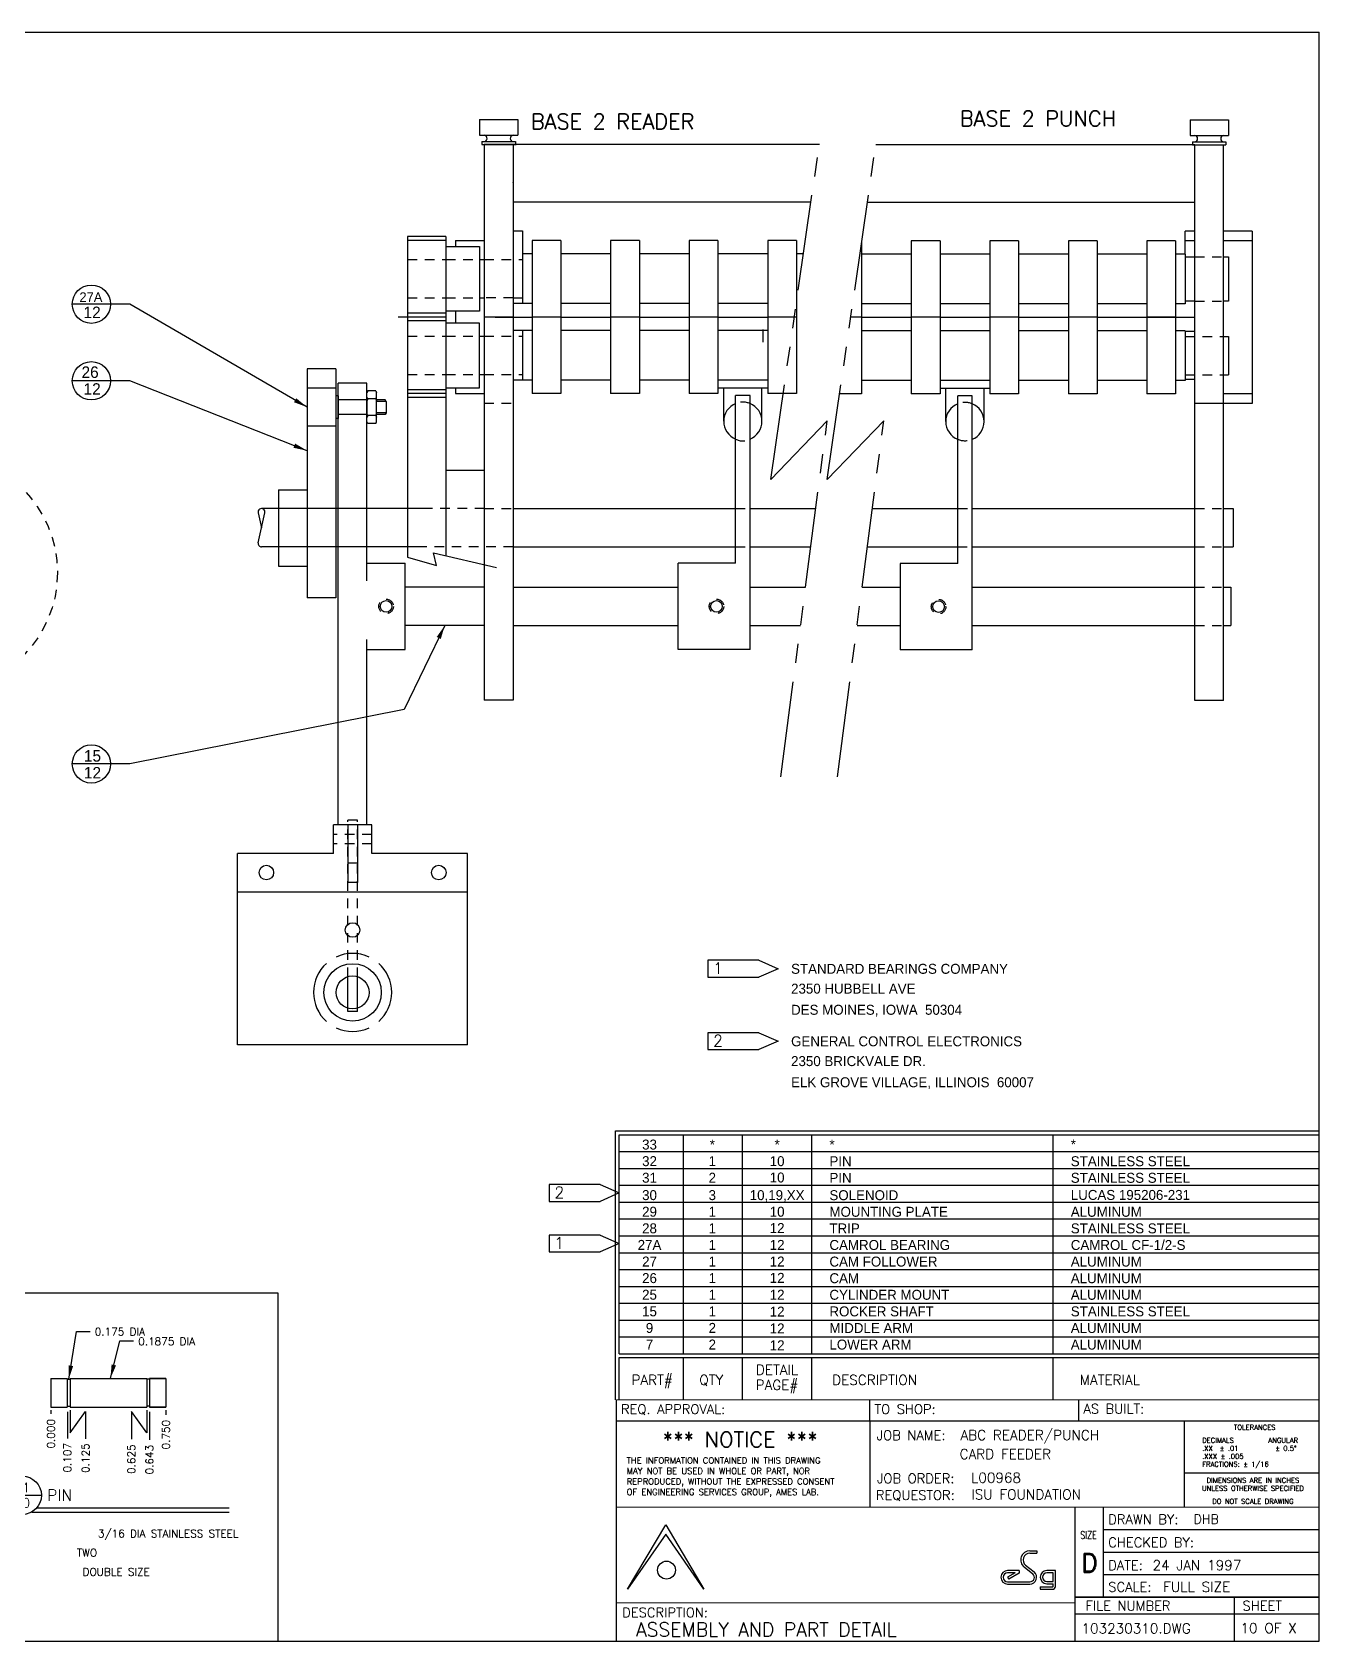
# Model space of a CAD drawing. Extents: x 0 to 60, y 0 to 29.
# Drawn here: x 16.2 to 33.01, y -0.01 to 21 of the extents above; entities that cross this region are included whole.
import ezdxf
from ezdxf.enums import TextEntityAlignment as Align

# ---------------------------------------------------------------- set-up
doc = ezdxf.new("R2010")
doc.units = 0
doc.header["$MEASUREMENT"] = 0
for name, pattern in [('CENTER', [2, 1.25, -0.25, 0.25, -0.25]), ('HIDDEN2', [0.1875, 0.125, -0.0625]), ('PHANTOM', [2.5, 1.25, -0.25, 0.25, -0.25, 0.25, -0.25])]:
    doc.linetypes.add(name, pattern=pattern)
doc.layers.get('0').update_dxf_attribs({"linetype": 'CONTINUOUS'})
doc.layers.get('DEFPOINTS').update_dxf_attribs({"linetype": 'CONTINUOUS'})
for name, color, linetype in [('BORDER', 5, 'CONTINUOUS'), ('CENTER', 4, 'CENTER'), ('DIM', 1, 'CONTINUOUS'), ('HATCH', 2, 'CONTINUOUS'), ('HIDDEN2', 6, 'HIDDEN2'), ('OBJECT', 3, 'CONTINUOUS'), ('SECTION', 6, 'PHANTOM'), ('TEXT', 1, 'CONTINUOUS')]:
    doc.layers.add(name, color=color, linetype=linetype)
doc.styles.add('ADESK_C$1$ADESK_C$0$ADESK1', font='romans')
doc.styles.add('ADESK_C$1$ADESK_C$0$SIZE', font='romand')
doc.styles.add('BORDERTEXTM', font='romans', dxfattribs={"height": 0.125})
doc.styles.add('ROMANS', font='romans')
doc.styles.add('SIMPLEX', font='SIMPLEX')
doc.styles.add('TITLE', font='italic')
doc.dimstyles.new('ESGMECH', dxfattribs={"dimtxt": 0.1, "dimasz": 0.18, "dimexe": 0.18, "dimexo": 0.0625, "dimgap": 0.06, "dimtad": 0, "dimtih": 1, "dimtoh": 1, "dimdec": 3, "dimzin": 0, "dimdsep": 46, "dimtxsty": 'SIMPLEX', "dimcen": 0.09, "dimclrd": 1, "dimclre": 1, "dimclrt": 1, "dimadec": 0, "dimazin": 0, "dimtfac": 1, "dimtdec": 4, "dimtofl": 0, "dimtmove": 0, "dimatfit": 3, "dimfxl": 1, "dimtolj": 1, "dimtzin": 0, "dimarcsym": 0})

# ---------------------------------------------------------------- blocks, each defined once
blk = doc.blocks.new('T-BLK')
for p, q in [((-1.758, 1.75), (-1.758, 2.875)), ((-2.816, 0.576), (-2.816, 1.75))]:
    blk.add_line(p, q)
at = {"layer": 'BORDER'}
for p, q in [((-5.863, 2.875), (-5.863, 1.75)), ((-3.187, 0.576), (0, 0.576))]:
    blk.add_line(p, q, dxfattribs=at)
at = {"layer": 'BORDER', "linetype": 'Continuous'}
blk.add_line((-1.758, 2.199), (0, 2.199), dxfattribs=at)
at = {"layer": 'BORDER', "const_width": 0.0156}
for points in [[(0, 3.151), (-9.174, 3.151)], [(-9.174, 3.151), (-9.174, 0)], [(0, 2.875), (-9.174, 2.875)], [(0, 1.75), (-9.174, 1.75)], [(-3.187, 0), (-3.187, 1.75)], [(-9.174, 0.5), (-3.187, 0.5)], [(0, 0.576), (-3.187, 0.576)]]:
    blk.add_lwpolyline(points, dxfattribs=at)
at = {"layer": 'DIM'}
for p, q in [((-2.816, 1.456), (0, 1.456)), ((-2.816, 1.163), (0, 1.163)), ((-2.816, 0.869), (0, 0.869))]:
    blk.add_line(p, q, dxfattribs=at)
for points in [[(-1.107, 0.004), (-1.107, 0.576)], [(0, 0.353), (-3.187, 0.353)]]:
    blk.add_lwpolyline(points, dxfattribs=at)
at = {"layer": 'OBJECT'}
for p, q in [((-9.029, 0.678), (-8.529, 1.521)), ((-8.529, 1.521), (-8.029, 0.678)), ((-8.529, 1.396), (-9.029, 0.678)), ((-8.029, 0.678), (-8.529, 1.396)), ((-3.776, 1.18), (-3.687, 1.18)), ((-3.776, 1.15), (-3.687, 1.15)), ((-3.687, 1.18), (-3.687, 1.15)), ((-3.917, 0.923), (-4.066, 0.923)), ((-3.968, 0.893), (-4.066, 0.834)), ((-3.968, 0.893), (-4.066, 0.893)), ((-3.917, 0.888), (-4.051, 0.808)), ((-3.917, 0.923), (-3.917, 0.888)), ((-3.85, 0.969), (-3.739, 0.88)), ((-3.831, 0.992), (-3.721, 0.904)), ((-3.443, 0.923), (-3.554, 0.923)), ((-3.473, 0.893), (-3.554, 0.893)), ((-3.473, 0.781), (-3.473, 0.893)), ((-3.443, 0.716), (-3.443, 0.923)), ((-4.066, 0.834), (-4.051, 0.808)), ((-4.066, 0.775), (-3.776, 0.775)), ((-4.066, 0.745), (-3.776, 0.745)), ((-3.64, 0.708), (-3.481, 0.708)), ((-3.64, 0.708), (-3.64, 0.678)), ((-3.64, 0.678), (-3.481, 0.678)), ((-3.554, 0.781), (-3.473, 0.781)), ((-3.554, 0.751), (-3.473, 0.751)), ((-3.473, 0.716), (-3.473, 0.751))]:
    blk.add_line(p, q, dxfattribs=at)
at = {"layer": 'OBJECT', "const_width": 0.0156}
for points in [[(-5.866, 2.875), (-5.866, 3.151)], [(-3.139, 2.875), (-3.139, 3.151)]]:
    blk.add_lwpolyline(points, dxfattribs=at)
at = {"layer": 'OBJECT'}
blk.add_circle((-8.518, 0.928), 0.117, dxfattribs=at)
for centre, radius, start, end in [((-3.776, 1.061), 0.119, 90, 231.3801), ((-3.776, 1.061), 0.0887, 90, 231.3801), ((-4.066, 0.834), 0.0887, 90, 270), ((-4.066, 0.834), 0.0587, 90, 270), ((-3.776, 0.834), 0.0887, 270, 51.3801), ((-3.776, 0.834), 0.0587, 270, 51.3801), ((-3.554, 0.837), 0.086, 90, 270), ((-3.554, 0.837), 0.056, 90, 270), ((-3.481, 0.716), 0.00793, 270, 0), ((-3.481, 0.716), 0.0379, 270, 0)]:
    blk.add_arc(centre, radius, start, end, dxfattribs=at)
at = {"layer": 'DIM', "style": 'ADESK_C$1$ADESK_C$0$ADESK1'}
for s, p in [('TOLERANCES', (-0.842, 2.759)), ('DIMENSIONS ARE IN INCHES', (-0.865, 2.068)), ('UNLESS OTHERWISE SPECIFIED', (-0.865, 1.963)), ('DO NOT SCALE DRAWING', (-0.865, 1.793))]:
    blk.add_text(s, height=0.065, dxfattribs=at).set_placement(p, align=Align.CENTER)
for s, p in [('DECIMALS', (-1.527, 2.59)), ('.XX  %%P .01', (-1.527, 2.485)), ('ANGULAR', (-0.663, 2.59)), ('  %%P 0.5%%D', (-0.663, 2.485)), ('.XXX %%P .005', (-1.527, 2.38)), ('FRACTIONS: %%P 1/16', (-1.527, 2.278))]:
    blk.add_text(s, height=0.065, dxfattribs=at).set_placement(p)
at = {"layer": 'OBJECT', "linetype": 'Continuous', "style": 'SIMPLEX'}
for tag, p in [('TITLE_LINE_ONE', (-4.681, 2.625)), ('TITLE_LINE_TWO', (-4.693, 2.377)), ('JO/WO/DAYSHEET', (-4.544, 2.068)), ('REQUESTOR', (-4.54, 1.85)), ('FILE_NUMBER', (-3.102, 0.102)), ('SHEET', (-1.028, 0.106))]:
    blk.add_attdef(tag, p, '', height=0.13, dxfattribs=at)
at = {"layer": 'OBJECT', "flags": 2}
for tag, p, height, style in [('TOP_LINE_LOGO', (-7.927, 1.339), 0.17, 'TITLE'), ('FIRST_LOGO_LINE', (-7.92, 1.113), 0.1, 'SIMPLEX'), ('BOTTOM_LINE_LOGO', (-7.922, 0.718), 0.125, 'TITLE'), ('SECOND_LOGO_LINE', (-7.92, 0.956), 0.085, 'SIMPLEX')]:
    blk.add_attdef(tag, p, '', height=height, dxfattribs=dict(at, style=style))
at = {"layer": 'OBJECT', "linetype": 'Continuous', "style": 'ADESK_C$1$ADESK_C$0$SIZE'}
blk.add_attdef('D', text='', height=0.25, dxfattribs=at).set_placement((-2.998, 0.896), align=Align.CENTER)
at = {"layer": 'OBJECT', "style": 'SIMPLEX'}
blk.add_attdef('DESCRIPTION', (-8.917, 0.062), '', height=0.18, dxfattribs=at)
at = {"layer": 'TEXT', "style": 'BORDERTEXTM'}
for s, p in [('REQ. APPROVAL:', (-9.112, 2.966)), ('TO SHOP:', (-5.803, 2.966)), ('AS BUILT:', (-3.077, 2.971)), ('JOB NAME:', (-5.777, 2.625)), ('JOB ORDER:', (-5.773, 2.062)), ('REQUESTOR:', (-5.785, 1.844)), ('DRAWN BY:', (-2.753, 1.528)), ('CHECKED BY:', (-2.753, 1.227)), ('DATE:', (-2.753, 0.928)), ('SCALE:', (-2.752, 0.645)), ('DESCRIPTION:', (-9.096, 0.312))]:
    blk.add_text(s, height=0.125, dxfattribs=at).set_placement(p)
at = {"layer": 'TEXT', "linetype": 'Continuous', "style": 'SIMPLEX'}
blk.add_text('*** NOTICE ***', height=0.2, dxfattribs=at).set_placement((-7.557, 2.532), align=Align.CENTER)
for s, p in [('THE INFORMATION CONTAINED IN THIS DRAWING', (-9.038, 2.319)), ('MAY NOT BE USED IN WHOLE OR PART, NOR', (-9.038, 2.182)), ('REPRODUCED, WITHOUT THE EXPRESSED CONSENT', (-9.038, 2.045)), ('OF ENGINEERING SERVICES GROUP, AMES LAB.', (-9.038, 1.908))]:
    blk.add_text(s, height=0.08, dxfattribs=at).set_placement(p)
at = {"layer": 'TEXT', "style": 'ADESK_C$1$ADESK_C$0$ADESK1', "width": 0.75}
blk.add_text('SIZE', height=0.1, dxfattribs=at).set_placement((-3.118, 1.335))
at = {"layer": 'TEXT', "style": 'BORDERTEXTM'}
for s, p in [('FILE NUMBER', (-2.495, 0.463)), ('SHEET', (-0.744, 0.463))]:
    blk.add_text(s, height=0.125, dxfattribs=at).set_placement(p, align=Align.MIDDLE)
at = {"layer": 'TEXT', "linetype": 'Continuous', "style": 'SIMPLEX'}
for tag, p, height in [('DRAWN_BY', (-1.639, 1.533), 0.12), ('DD_MON_YYYY', (-2.175, 0.927), 0.13), ('SCALE', (-2.036, 0.644), 0.13)]:
    blk.add_attdef(tag, p, '', height=height, dxfattribs=at)
blk = doc.blocks.new('*D28')
at = {"color": 1, "linetype": 'ByBlock', "transparency": 16777216}
blk.add_line((11.996, 5.456), (11.996, 5.407), dxfattribs=at)
at = {"layer": 'DEFPOINTS', "color": 0, "linetype": 'ByBlock', "transparency": 16777216}
for p in [(11.996, 5.518), (11.996, 5.518), (11.996, 5.407)]:
    blk.add_point(p, dxfattribs=at)
at = {"color": 1, "linetype": 'ByBlock', "transparency": 16777216, "insert": (11.996, 5.147), "char_height": 0.1, "attachment_point": 5, "rotation": 90, "style": 'SIMPLEX'}
blk.add_mtext('\\A1;0.000', dxfattribs=at)
blk = doc.blocks.new('*D29')
at = {"color": 1, "linetype": 'ByBlock', "transparency": 16777216}
for p, q in [((12.246, 5.456), (12.246, 5.158)), ((12.246, 5.158), (12.447, 5.44)), ((12.447, 5.44), (12.447, 5.08))]:
    blk.add_line(p, q, dxfattribs=at)
at = {"layer": 'DEFPOINTS', "color": 0, "linetype": 'ByBlock', "transparency": 16777216}
for p in [(11.996, 5.518), (12.246, 5.518), (12.447, 5.08)]:
    blk.add_point(p, dxfattribs=at)
at = {"color": 1, "linetype": 'ByBlock', "transparency": 16777216, "insert": (12.447, 4.829), "char_height": 0.1, "attachment_point": 5, "rotation": 90, "style": 'SIMPLEX'}
blk.add_mtext('\\A1;0.125', dxfattribs=at)
blk = doc.blocks.new('*D30')
at = {"color": 1, "linetype": 'ByBlock', "transparency": 16777216}
for p, q in [((13.246, 5.158), (13.045, 5.436)), ((13.045, 5.436), (13.045, 5.076)), ((13.246, 5.456), (13.246, 5.158))]:
    blk.add_line(p, q, dxfattribs=at)
at = {"layer": 'DEFPOINTS', "color": 0, "linetype": 'ByBlock', "transparency": 16777216}
for p in [(11.996, 5.518), (13.246, 5.518), (13.045, 5.076)]:
    blk.add_point(p, dxfattribs=at)
at = {"color": 1, "linetype": 'ByBlock', "transparency": 16777216, "insert": (13.045, 4.816), "char_height": 0.1, "attachment_point": 5, "rotation": 90, "style": 'SIMPLEX'}
blk.add_mtext('\\A1;0.625', dxfattribs=at)
blk = doc.blocks.new('*D31')
at = {"color": 1, "linetype": 'ByBlock', "transparency": 16777216}
blk.add_line((13.496, 5.456), (13.496, 5.396), dxfattribs=at)
at = {"layer": 'DEFPOINTS', "color": 0, "linetype": 'ByBlock', "transparency": 16777216}
for p in [(11.996, 5.518), (13.496, 5.518), (13.496, 5.396)]:
    blk.add_point(p, dxfattribs=at)
at = {"color": 1, "linetype": 'ByBlock', "transparency": 16777216, "insert": (13.496, 5.136), "char_height": 0.1, "attachment_point": 5, "rotation": 90, "style": 'SIMPLEX'}
blk.add_mtext('\\A1;0.750', dxfattribs=at)
blk = doc.blocks.new('*D32')
at = {"color": 1, "linetype": 'ByBlock', "transparency": 16777216}
blk.add_line((12.21, 1.994), (12.21, 1.645), dxfattribs=at)
at = {"layer": 'DEFPOINTS', "color": 0, "linetype": 'ByBlock', "transparency": 16777216}
for p in [(11.996, 2.057), (12.21, 2.057), (12.21, 1.645)]:
    blk.add_point(p, dxfattribs=at)
at = {"color": 1, "linetype": 'ByBlock', "transparency": 16777216, "insert": (12.21, 1.395), "char_height": 0.1, "attachment_point": 5, "rotation": 90, "style": 'SIMPLEX'}
blk.add_mtext('\\A1;0.107', dxfattribs=at)
blk = doc.blocks.new('*D33')
at = {"color": 1, "linetype": 'ByBlock', "transparency": 16777216}
blk.add_line((13.282, 1.994), (13.282, 1.63), dxfattribs=at)
at = {"layer": 'DEFPOINTS', "color": 0, "linetype": 'ByBlock', "transparency": 16777216}
for p in [(11.996, 2.057), (13.282, 2.057), (13.282, 1.63)]:
    blk.add_point(p, dxfattribs=at)
at = {"color": 1, "linetype": 'ByBlock', "transparency": 16777216, "insert": (13.282, 1.37), "char_height": 0.1, "attachment_point": 5, "rotation": 90, "style": 'SIMPLEX'}
blk.add_mtext('\\A1;0.643', dxfattribs=at)
blk = doc.blocks.new('P-TITLE')
at = {"layer": 'OBJECT'}
for p, q in [((-1.562, -0.638), (-1.062, -0.638)), ((-1.113, -0.8), (1.387, -0.8)), ((1.387, -0.862), (-1.188, -0.862))]:
    blk.add_line(p, q, dxfattribs=at)
blk.add_circle((-1.312, -0.638), 0.25, dxfattribs=at)
at = {"layer": 'OBJECT', "style": 'ROMANS'}
for tag, p in [('NO.', (-1.312, -0.538)), ('PAGE', (-1.312, -0.738))]:
    blk.add_attdef(tag, text='', height=0.12, dxfattribs=at).set_placement(p, align=Align.MIDDLE)
for tag, p, height in [('DESCRIPTION', (-0.988, -0.712), 0.15), ('MATERIAL', (-0.325, -1.188), 0.1), ('#_REQUIRED', (-0.6, -1.438), 0.1), ('SCALE', (-0.525, -1.688), 0.1)]:
    blk.add_attdef(tag, p, '', height=height, dxfattribs=at)
at = {"layer": 'OBJECT', "style": 'ROMANS', "flags": 2}
for tag, p in [('MATERIAL:', (-1.163, -1.188)), ('REQD:', (-1.163, -1.438)), ('SCALE:', (-1.163, -1.688))]:
    blk.add_attdef(tag, p, '', height=0.1, dxfattribs=at)

msp = doc.modelspace()

# ---------------------------------------------------------------- linework, layer by layer
at = {"layer": 'BORDER'}
for p, q in [((0, 21), (33, 21)), ((33, 0), (33, 21)), ((11.2259, 4.5488), (19.4085, 4.5488)), ((19.4085, 4.5488), (19.4085, 0)), ((0, 0), (33, 0))]:
    msp.add_line(p, q, dxfattribs=at)
at = {"layer": 'CENTER'}
for p, q in [((22.4789, 17.2823), (22.1039, 17.2823)), ((22.2444, 17.2823), (22.5985, 17.2823)), ((22.4789, 17.2823), (22.6318, 17.2823))]:
    msp.add_line(p, q, dxfattribs=at)
at = {"layer": 'DIM'}
for p, q in [((19.7914, 16.6054), (19.7914, 13.6166)), ((20.1664, 16.6054), (19.7914, 16.6054)), ((20.1664, 16.6054), (20.1664, 13.6166)), ((19.4164, 15.029), (19.4164, 14.029)), ((19.4164, 15.029), (19.7914, 15.029)), ((19.4164, 14.029), (19.7914, 14.029)), ((20.1664, 13.6166), (19.7914, 13.6166))]:
    msp.add_line(p, q, dxfattribs=at)
at = {"layer": 'HATCH'}
for p, q in [((21.6039, 18.2823), (21.1039, 18.2823)), ((21.4781, 17.2823), (20.9781, 17.2823)), ((21.6039, 17.2823), (21.1039, 17.2823)), ((25.7387, 17.1206), (25.7387, 16.9534)), ((20.1977, 10.6561), (20.1977, 16.4186)), ((20.5727, 16.4186), (20.1977, 16.4186)), ((20.5727, 13.8384), (20.5727, 16.4186)), ((19.7914, 16.3561), (19.7914, 15.8561)), ((20.1664, 16.3561), (19.7914, 16.3561)), ((20.1664, 16.3561), (20.1664, 15.8561)), ((20.1977, 16.2546), (20.1664, 16.2546)), ((20.1977, 16.2546), (20.1977, 15.9576)), ((20.5727, 16.2011), (20.1977, 16.2011)), ((20.583, 16.3197), (20.5727, 16.2978)), ((20.583, 16.2129), (20.5727, 16.2349)), ((20.583, 16.2129), (20.5727, 16.191)), ((20.5727, 16.1911), (20.5727, 16.0211)), ((20.6874, 16.3197), (20.583, 16.3197)), ((20.6874, 16.2129), (20.583, 16.2129)), ((20.6874, 16.3197), (20.6977, 16.2978)), ((20.6874, 16.2129), (20.6977, 16.2349)), ((20.6874, 16.2129), (20.6977, 16.191)), ((20.6977, 15.9144), (20.6977, 16.2978)), ((20.8117, 16.2011), (20.6977, 16.2011)), ((20.8227, 16.1821), (20.6977, 16.1821)), ((20.8227, 16.1821), (20.8117, 16.2011)), ((20.8227, 16.1821), (20.8227, 16.0301)), ((21.6039, 16.2823), (21.1039, 16.2823)), ((20.5727, 16.0111), (20.1977, 16.0111)), ((20.583, 15.9993), (20.5727, 16.0212)), ((20.583, 15.9993), (20.5727, 15.9773)), ((20.6874, 15.9993), (20.583, 15.9993)), ((20.6874, 15.9993), (20.6977, 16.0212)), ((20.6874, 15.9993), (20.6977, 15.9773)), ((20.8227, 16.0301), (20.6977, 16.0301)), ((20.8117, 16.0111), (20.6977, 16.0111)), ((20.8227, 16.0301), (20.8117, 16.0111)), ((20.1664, 15.8561), (19.7914, 15.8561)), ((20.1977, 15.9576), (20.1664, 15.9576)), ((20.583, 15.8925), (20.5727, 15.9144)), ((20.6874, 15.8925), (20.583, 15.8925)), ((20.6874, 15.8925), (20.6977, 15.9144)), ((20.5727, 14.0686), (21.0727, 14.0686)), ((21.0727, 12.9436), (21.0727, 14.0686)), ((20.5727, 10.6561), (20.5727, 13.073)), ((20.5727, 12.9436), (21.0727, 12.9436)), ((20.3227, 10.6528), (20.1352, 10.6528)), ((20.1352, 10.2823), (20.1352, 10.6528)), ((20.5727, 10.6561), (20.1977, 10.6561)), ((20.3227, 10.6528), (20.3227, 9.9028)), ((20.4477, 10.6528), (20.4477, 9.9028)), ((20.6352, 10.6528), (20.4477, 10.6528)), ((20.6352, 10.2823), (20.6352, 10.6528)), ((18.8852, 7.7823), (18.8852, 10.2823)), ((20.1352, 10.2823), (18.8852, 10.2823)), ((21.8852, 10.2823), (20.6352, 10.2823)), ((21.8852, 7.7823), (21.8852, 10.2823)), ((20.4477, 9.9028), (20.3227, 9.9028)), ((18.8852, 9.7823), (21.8852, 9.7823)), ((21.8852, 7.7823), (18.8852, 7.7823))]:
    msp.add_line(p, q, dxfattribs=at)
for centre, radius in [((19.2602, 10.0323), 0.095), ((21.5102, 10.0323), 0.095), ((20.3852, 9.2823), 0.095), ((20.3852, 8.4675), 0.375)]:
    msp.add_circle(centre, radius, dxfattribs=at)
at = {"layer": 'HIDDEN2'}
for p, q in [((21.1039, 18.0323), (21.6039, 18.0323)), ((21.6039, 18.0323), (22.0414, 18.0323)), ((22.1039, 18.0323), (22.6031, 18.0323)), ((31.377, 18.0665), (31.752, 18.0665)), ((21.1039, 17.5323), (21.6039, 17.5323)), ((21.6039, 17.5323), (22.0414, 17.5323)), ((22.4789, 17.5323), (22.0414, 17.5323)), ((31.377, 17.4915), (31.752, 17.4915)), ((21.1039, 17.0323), (21.6039, 17.0323)), ((21.6039, 17.0323), (22.0414, 17.0323)), ((22.1039, 17.0323), (22.6031, 17.0323)), ((31.2516, 17.029), (31.752, 17.029)), ((21.105, 16.5323), (21.6039, 16.5323)), ((21.6039, 16.5323), (22.0414, 16.5323)), ((22.1039, 16.5323), (22.6031, 16.5323)), ((31.2516, 16.529), (31.752, 16.529)), ((22.1039, 16.1573), (22.4789, 16.1573)), ((22.1039, 14.7823), (21.1039, 14.7823)), ((22.1039, 14.7823), (22.4789, 14.7823)), ((25.3841, 14.7823), (25.5721, 14.7823)), ((28.2847, 14.7823), (28.4706, 14.7823)), ((31.377, 14.7823), (31.752, 14.7823)), ((22.4789, 14.2823), (21.1039, 14.2823)), ((25.3841, 14.2823), (25.5721, 14.2823)), ((28.2826, 14.2823), (28.4706, 14.2823)), ((31.377, 14.2823), (31.752, 14.2823)), ((31.377, 13.7561), (31.752, 13.7561)), ((31.377, 13.2561), (31.752, 13.2561)), ((20.3227, 8.2179), (20.3227, 10.7153)), ((20.4477, 10.7153), (20.3227, 10.7153)), ((20.4477, 8.2179), (20.4477, 10.7153)), ((20.6352, 10.53), (20.1352, 10.53)), ((20.4477, 10.6528), (20.3227, 10.6528)), ((20.6352, 10.405), (20.1352, 10.405)), ((20.4477, 10.1528), (20.3227, 10.1528)), ((20.4477, 8.2179), (20.3227, 8.2179))]:
    msp.add_line(p, q, dxfattribs=at)
for centre, radius in [((14.9893, 13.947), 1.5441), ((20.8227, 13.5061), 0.095), ((25.1341, 13.5061), 0.095), ((28.0326, 13.5028), 0.095)]:
    msp.add_circle(centre, radius, dxfattribs=at)
for centre, radius, start, end in [((25.4781, 15.9286), 0.2435, 67.29464, 112.70536), ((28.3766, 15.9071), 0.2604, 68.83768, 111.16232), ((25.4781, 15.8513), 0.1868, 239.7886, 300.66502), ((28.3766, 15.9134), 0.2455, 247.48538, 292.51462)]:
    msp.add_arc(centre, radius, start, end, dxfattribs=at)
at = {"layer": 'OBJECT'}
for p, q in [((22.0414, 19.8604), (22.5414, 19.8604)), ((22.0414, 19.8604), (22.0414, 19.6553)), ((22.5414, 19.8604), (22.5414, 19.6553)), ((31.3141, 19.8571), (31.8141, 19.8571)), ((31.3141, 19.8571), (31.3141, 19.6521)), ((31.8141, 19.8571), (31.8141, 19.6521)), ((22.0414, 19.6553), (22.5414, 19.6553)), ((22.0727, 19.5713), (22.5102, 19.5713)), ((22.0727, 19.5713), (22.0727, 19.5323)), ((22.5102, 19.5713), (22.5102, 19.5323)), ((31.3141, 19.6521), (31.8141, 19.6521)), ((31.3453, 19.5681), (31.7828, 19.5681)), ((31.3453, 19.5681), (31.3453, 19.529)), ((31.3774, 19.6521), (31.3774, 19.6519)), ((31.3774, 19.5682), (31.3774, 19.5681)), ((31.7828, 19.5681), (31.7828, 19.529)), ((22.0727, 19.5323), (22.5102, 19.5323)), ((22.0837, 19.5323), (22.5212, 19.5323)), ((22.1039, 19.5323), (22.1039, 12.2823)), ((22.4789, 19.5323), (22.1039, 19.5323)), ((22.1935, 19.5323), (22.4286, 19.5323)), ((26.4765, 19.5323), (22.4789, 19.5323)), ((22.4789, 19.5323), (22.4789, 12.2823)), ((31.3774, 19.529), (27.2129, 19.529)), ((31.3453, 19.529), (31.7828, 19.529)), ((31.3766, 19.529), (31.7516, 19.529)), ((31.377, 12.279), (31.377, 19.529)), ((31.4269, 19.529), (31.662, 19.529)), ((31.752, 12.279), (31.752, 19.529)), ((22.4789, 19.0323), (22.4789, 19.0364)), ((26.3678, 18.7823), (22.4789, 18.7823)), ((31.3774, 18.779), (27.1042, 18.779)), ((21.6039, 18.3323), (21.1039, 18.3323)), ((21.1039, 18.3323), (21.1039, 17.2198)), ((21.6039, 18.3323), (21.6039, 17.2198)), ((21.7289, 18.2823), (21.7289, 18.2043)), ((21.7289, 18.2823), (22.1039, 18.2823)), ((22.1039, 18.4073), (22.1039, 16.1573)), ((22.1039, 18.4073), (22.1039, 16.1573)), ((22.4789, 18.4073), (22.4789, 17.3448)), ((22.4789, 18.4073), (22.6039, 18.4073)), ((22.6039, 18.4073), (22.6039, 17.4573)), ((22.7281, 18.2823), (22.7281, 17.2823)), ((23.1031, 18.2823), (22.7281, 18.2823)), ((23.1031, 18.2823), (23.1031, 17.2823)), ((23.7531, 18.2823), (23.7531, 17.2823)), ((24.1281, 18.2823), (23.7531, 18.2823)), ((24.1281, 18.2823), (24.1281, 17.2823)), ((24.7781, 18.2823), (24.7781, 17.2823)), ((25.1531, 18.2823), (24.7781, 18.2823)), ((25.1531, 18.2823), (25.1531, 17.2823)), ((25.8031, 18.2823), (25.8031, 17.2823)), ((26.1781, 18.2823), (25.8031, 18.2823)), ((26.1781, 18.2823), (26.1781, 17.2823)), ((27.0266, 18.279), (27.0266, 17.279)), ((28.0516, 18.279), (27.6766, 18.279)), ((27.6766, 18.279), (27.6766, 17.279)), ((28.0516, 18.279), (28.0516, 17.279)), ((29.0766, 18.279), (28.7016, 18.279)), ((28.7016, 18.279), (28.7016, 17.279)), ((29.0766, 18.279), (29.0766, 17.279)), ((30.1016, 18.279), (29.7266, 18.279)), ((29.7266, 18.279), (29.7266, 17.279)), ((30.1016, 18.279), (30.1016, 17.279)), ((31.1266, 18.279), (30.7516, 18.279)), ((30.7516, 18.279), (30.7516, 17.279)), ((31.1266, 18.279), (31.1266, 17.279)), ((31.2516, 18.104), (31.2516, 18.404)), ((31.377, 18.404), (31.2516, 18.404)), ((31.377, 18.279), (31.2516, 18.279)), ((32.1266, 18.404), (31.752, 18.404)), ((32.1266, 18.279), (31.752, 18.279)), ((32.1266, 18.404), (32.1266, 16.154)), ((21.6039, 18.2043), (22.0414, 18.2043)), ((22.0414, 18.2043), (22.0414, 17.3603)), ((22.6031, 18.1073), (22.6031, 17.4573)), ((22.7281, 18.1073), (22.6031, 18.1073)), ((23.7531, 18.1073), (23.1031, 18.1073)), ((24.7781, 18.1073), (24.1281, 18.1073)), ((25.8031, 18.1073), (25.1531, 18.1073)), ((26.2699, 18.1073), (26.1781, 18.1073)), ((27.6766, 18.104), (27.0266, 18.104)), ((28.7016, 18.104), (28.0516, 18.104)), ((29.7266, 18.104), (29.0766, 18.104)), ((30.7516, 18.104), (30.1016, 18.104)), ((31.2516, 18.104), (31.1266, 18.104)), ((31.2516, 18.104), (31.2516, 17.454)), ((22.0414, 18.0323), (22.1039, 18.0323)), ((22.1039, 17.9073), (22.1039, 17.4073)), ((31.2516, 18.0665), (31.377, 18.0665)), ((31.752, 18.0665), (31.8141, 18.0665)), ((31.8141, 18.0665), (31.8141, 17.4915)), ((31.8141, 18.0665), (31.8141, 17.529)), ((32.1266, 17.904), (32.1266, 17.404)), ((22.1039, 17.6573), (22.1039, 17.2823)), ((22.4789, 17.6573), (22.4789, 17.2823)), ((22.0414, 17.5323), (22.1039, 17.5323)), ((22.4789, 17.5323), (22.6031, 17.5323)), ((22.6039, 17.4573), (22.4789, 17.4573)), ((22.7281, 17.4573), (22.6031, 17.4573)), ((23.7531, 17.4573), (23.1031, 17.4573)), ((24.7781, 17.4573), (24.1281, 17.4573)), ((25.8031, 17.4573), (25.1531, 17.4573)), ((27.6766, 17.454), (27.0266, 17.454)), ((28.7016, 17.454), (28.0516, 17.454)), ((29.7266, 17.454), (29.0766, 17.454)), ((30.7516, 17.454), (30.1016, 17.454)), ((31.2516, 17.454), (31.1266, 17.454)), ((31.377, 17.4915), (31.2516, 17.4915)), ((31.8141, 17.4915), (31.752, 17.4915)), ((21.1039, 17.3448), (21.1039, 14.1471)), ((21.6039, 17.3323), (21.1039, 17.3323)), ((21.6039, 17.2323), (21.1039, 17.2323)), ((22.0414, 17.3603), (21.6039, 17.3603)), ((21.6039, 17.3448), (21.6039, 14.1676)), ((21.7289, 17.3603), (21.7289, 17.2043)), ((22.1039, 17.2823), (22.1039, 17.0323)), ((22.4789, 17.2823), (22.6039, 17.2823)), ((22.4789, 17.2823), (22.7281, 17.2823)), ((22.7281, 17.2823), (22.7281, 16.2823)), ((23.1031, 17.2823), (22.7281, 17.2823)), ((23.1031, 17.2823), (22.7281, 17.2823)), ((23.1031, 17.2823), (23.1031, 16.2823)), ((23.1031, 17.2823), (23.7531, 17.2823)), ((23.7531, 17.2823), (23.7531, 16.2823)), ((24.1281, 17.2823), (23.7531, 17.2823)), ((24.1281, 17.2823), (23.7531, 17.2823)), ((24.1281, 17.2823), (24.1281, 16.2823)), ((24.1281, 17.2823), (24.7781, 17.2823)), ((24.7781, 17.2823), (24.7781, 16.2823)), ((25.1531, 17.2823), (24.7781, 17.2823)), ((25.1531, 17.2823), (24.7781, 17.2823)), ((25.1531, 17.2823), (25.8031, 17.2823)), ((25.1531, 17.2823), (25.1531, 16.2823)), ((25.8031, 17.2823), (25.8031, 16.2823)), ((26.1781, 17.2823), (25.8031, 17.2823)), ((26.1781, 17.2823), (25.8031, 17.2823)), ((26.1781, 17.2823), (26.1781, 16.2823)), ((27.0266, 17.279), (26.8867, 17.279)), ((27.0266, 17.279), (26.8867, 17.279)), ((27.0266, 17.279), (27.0266, 16.279)), ((27.0266, 17.279), (27.6766, 17.279)), ((28.0516, 17.279), (27.6766, 17.279)), ((28.0516, 17.279), (27.6766, 17.279)), ((27.6766, 17.279), (27.6766, 16.279)), ((28.0516, 17.279), (28.0516, 16.279)), ((28.0516, 17.279), (28.7016, 17.279)), ((28.7016, 17.279), (28.7016, 16.279)), ((29.0766, 17.279), (28.7016, 17.279)), ((29.0766, 17.279), (28.7016, 17.279)), ((29.0766, 17.279), (29.0766, 16.279)), ((29.0766, 17.279), (29.7266, 17.279)), ((29.7266, 17.279), (29.7266, 16.279)), ((30.1016, 17.279), (29.7266, 17.279)), ((30.1016, 17.279), (29.7266, 17.279)), ((30.1016, 17.279), (30.1016, 16.279)), ((30.1016, 17.279), (31.377, 17.279)), ((30.7516, 17.279), (30.7516, 16.279)), ((31.1266, 17.279), (30.7516, 17.279)), ((31.1266, 17.279), (30.7516, 17.279)), ((31.1266, 17.279), (31.1266, 16.279)), ((22.0414, 17.2043), (21.6039, 17.2043)), ((22.0414, 16.3603), (22.0414, 17.2043)), ((22.0414, 17.0323), (22.1039, 17.0323)), ((22.6031, 17.1073), (22.4789, 17.1073)), ((22.6031, 17.1073), (22.6031, 16.4573)), ((22.7281, 17.1073), (22.6031, 17.1073)), ((23.7531, 17.1073), (23.1031, 17.1073)), ((24.7781, 17.1073), (24.1281, 17.1073)), ((25.8031, 17.1073), (25.1531, 17.1073)), ((27.6766, 17.104), (27.0266, 17.104)), ((28.7016, 17.104), (28.0516, 17.104)), ((29.7266, 17.104), (29.0766, 17.104)), ((30.7516, 17.104), (30.1016, 17.104)), ((31.2516, 17.104), (31.1266, 17.104)), ((31.2516, 17.104), (31.2516, 16.454)), ((31.377, 17.0915), (31.2516, 17.0915)), ((31.752, 17.029), (31.8141, 17.029)), ((31.8141, 17.029), (31.8141, 16.529)), ((21.1039, 16.5323), (21.105, 16.5323)), ((22.0414, 16.5323), (22.1039, 16.5323)), ((22.6031, 16.4573), (22.4789, 16.4573)), ((22.6031, 16.4573), (22.6031, 16.4573)), ((22.7281, 16.4573), (22.6031, 16.4573)), ((23.7531, 16.4573), (23.1031, 16.4573)), ((24.7781, 16.4573), (24.1281, 16.4573)), ((25.8031, 16.4573), (25.1531, 16.4573)), ((27.6766, 16.454), (27.0266, 16.454)), ((28.7016, 16.454), (28.0516, 16.454)), ((29.7266, 16.454), (29.0766, 16.454)), ((30.7516, 16.454), (30.1016, 16.454)), ((31.2516, 16.454), (31.1266, 16.454)), ((31.377, 16.4665), (31.2516, 16.4665)), ((31.752, 16.529), (31.8141, 16.529)), ((21.6039, 16.3323), (21.1039, 16.3323)), ((21.6039, 16.2323), (21.1039, 16.2323)), ((21.6039, 16.3603), (22.0414, 16.3603)), ((21.7289, 16.3603), (21.7289, 16.2823)), ((21.7289, 16.2823), (22.1039, 16.2823)), ((23.1031, 16.2823), (22.7281, 16.2823)), ((24.1281, 16.2823), (23.7531, 16.2823)), ((25.1531, 16.2823), (24.7781, 16.2823)), ((25.1531, 16.3573), (25.8031, 16.3573)), ((25.2281, 15.9216), (25.2281, 16.3573)), ((25.3841, 14.0686), (25.3841, 16.2586)), ((25.5721, 16.2586), (25.3841, 16.2586)), ((25.5721, 12.9436), (25.5721, 16.2586)), ((25.7281, 15.9216), (25.7281, 16.3573)), ((26.1781, 16.2823), (25.8031, 16.2823)), ((27.0266, 16.279), (26.7418, 16.279)), ((28.0516, 16.279), (27.6766, 16.279)), ((28.0516, 16.354), (28.7016, 16.354)), ((28.1266, 15.9183), (28.1266, 16.354)), ((28.2826, 14.0653), (28.2826, 16.2553)), ((28.4706, 16.2553), (28.2826, 16.2553)), ((28.4706, 12.9403), (28.4706, 16.2553)), ((28.6266, 15.9183), (28.6266, 16.354)), ((29.0766, 16.279), (28.7016, 16.279)), ((30.1016, 16.279), (29.7266, 16.279)), ((31.1266, 16.279), (30.7516, 16.279)), ((32.1266, 16.279), (31.752, 16.279)), ((25.3841, 15.6899), (25.3841, 16.1532)), ((25.5721, 15.6899), (25.5721, 16.1532)), ((28.2826, 15.6866), (28.2826, 16.1499)), ((28.4706, 15.6866), (28.4706, 16.1499)), ((31.7516, 16.154), (31.377, 16.154)), ((32.1266, 16.154), (31.7516, 16.154)), ((21.6039, 15.2823), (22.1039, 15.2823)), ((22.1039, 15.2823), (22.1039, 13.7823)), ((19.1528, 14.3375), (19.241, 14.7271)), ((19.1528, 14.7271), (19.1969, 14.5323)), ((21.3251, 14.7823), (19.1969, 14.7823)), ((22.4789, 14.7823), (25.3841, 14.7823)), ((25.5721, 14.7823), (26.4304, 14.7823)), ((27.1673, 14.7823), (28.2847, 14.7823)), ((28.4706, 14.7823), (31.377, 14.7823)), ((31.752, 14.7823), (31.8766, 14.7823)), ((31.8766, 14.7823), (31.8766, 14.2823)), ((21.3251, 14.2823), (19.1969, 14.2823)), ((22.4789, 14.2823), (25.3841, 14.2823)), ((25.5721, 14.2823), (26.3654, 14.2823)), ((27.1023, 14.2823), (28.2826, 14.2823)), ((28.4706, 14.2823), (31.377, 14.2823)), ((31.752, 14.2823), (31.8766, 14.2823)), ((25.3841, 14.0686), (24.6341, 14.0686)), ((24.6341, 12.9436), (24.6341, 14.0686)), ((28.2826, 14.0653), (27.5326, 14.0653)), ((27.5326, 14.0653), (27.5326, 12.9403)), ((22.1039, 13.7561), (21.0727, 13.7561)), ((22.1039, 13.8186), (22.1039, 13.1936)), ((22.1039, 13.8186), (22.1039, 13.1936)), ((22.1039, 13.7561), (22.1039, 13.2561)), ((22.4785, 13.7561), (24.6341, 13.7561)), ((25.5721, 13.7561), (26.297, 13.7561)), ((27.0339, 13.7561), (27.5326, 13.7561)), ((28.4706, 13.7561), (31.377, 13.7561)), ((31.752, 13.7561), (31.8474, 13.7561)), ((31.8474, 13.7561), (31.8474, 13.2561)), ((22.1039, 13.2561), (21.0727, 13.2561)), ((22.4785, 13.2561), (24.6341, 13.2561)), ((25.5721, 13.2561), (26.232, 13.2561)), ((26.969, 13.2561), (27.5326, 13.2561)), ((28.4706, 13.2561), (31.377, 13.2561)), ((31.752, 13.2561), (31.8474, 13.2561)), ((25.5721, 12.9436), (24.6341, 12.9436)), ((28.4706, 12.9403), (27.5326, 12.9403)), ((22.4789, 12.2823), (22.1039, 12.2823)), ((31.752, 12.279), (31.377, 12.279)), ((25.6871, 8.8875), (25.0195, 8.8875)), ((25.0195, 8.8875), (25.0195, 8.6675)), ((25.6871, 8.8875), (25.9371, 8.7775)), ((25.0195, 8.6675), (25.6871, 8.6675)), ((25.9371, 8.7775), (25.6871, 8.6675)), ((25.0195, 7.9418), (25.0195, 7.7218)), ((25.6871, 7.9418), (25.0195, 7.9418)), ((25.6871, 7.9418), (25.9371, 7.8318)), ((25.9371, 7.8318), (25.6871, 7.7218)), ((25.0195, 7.7218), (25.6871, 7.7218)), ((23.8162, 6.661), (33, 6.661)), ((23.8162, 3.151), (23.8162, 6.661)), ((23.8662, 6.611), (33, 6.611)), ((23.8662, 3.751), (23.8662, 6.611)), ((25.474, 3.751), (25.474, 6.611)), ((26.3777, 3.751), (26.3777, 6.611)), ((29.5275, 3.751), (29.5275, 6.611)), ((23.8662, 6.391), (33, 6.391)), ((23.8662, 6.171), (33, 6.171)), ((23.6162, 5.9605), (22.9486, 5.9605)), ((22.9486, 5.9605), (22.9486, 5.7405)), ((23.6162, 5.9605), (23.8662, 5.8505)), ((23.8662, 5.951), (33, 5.951)), ((25.474, 5.731), (25.474, 5.951)), ((26.3777, 5.731), (26.3777, 5.951)), ((29.5275, 5.731), (29.5275, 5.951)), ((22.9486, 5.7405), (23.6162, 5.7405)), ((23.8662, 5.8505), (23.6162, 5.7405)), ((23.8662, 5.731), (33, 5.731)), ((23.8662, 5.511), (33, 5.511)), ((23.6162, 5.3005), (22.9486, 5.3005)), ((22.9486, 5.3005), (22.9486, 5.0805)), ((23.6162, 5.3005), (23.8662, 5.1905)), ((23.8662, 5.291), (33, 5.291)), ((22.9486, 5.0805), (23.6162, 5.0805)), ((23.8662, 5.1905), (23.6162, 5.0805)), ((23.8662, 5.071), (33, 5.071)), ((23.8662, 4.851), (33, 4.851)), ((23.8662, 4.631), (33, 4.631)), ((23.8662, 4.411), (33, 4.411)), ((23.8662, 4.191), (33, 4.191)), ((23.8662, 3.971), (33, 3.971)), ((23.8662, 3.751), (33, 3.751)), ((23.8662, 3.701), (33, 3.701)), ((23.8662, 3.151), (23.8662, 3.701)), ((24.7026, 3.151), (24.7026, 3.701)), ((25.474, 3.151), (25.474, 3.701)), ((26.3777, 3.151), (26.3777, 3.701)), ((29.5275, 3.151), (29.5275, 3.701)), ((16.4484, 3.4307), (16.4484, 3.0557)), ((16.4484, 3.4307), (16.6624, 3.4307)), ((16.6624, 3.4307), (16.6624, 3.0557)), ((16.6624, 3.4182), (16.6984, 3.4182)), ((16.6984, 3.4307), (16.6984, 3.0557)), ((16.6984, 3.4307), (17.6984, 3.4307)), ((17.6984, 3.4307), (17.6984, 3.0557)), ((17.7344, 3.4182), (17.6984, 3.4182)), ((17.9484, 3.4307), (17.7344, 3.4307)), ((17.7344, 3.4307), (17.7344, 3.0557)), ((17.7344, 3.4307), (17.9484, 3.4307)), ((17.9484, 3.4307), (17.9484, 3.0557)), ((16.4484, 3.0557), (16.6624, 3.0557)), ((16.6624, 3.0682), (16.6984, 3.0682)), ((16.6984, 3.0557), (17.6984, 3.0557)), ((17.7344, 3.0682), (17.6984, 3.0682)), ((17.9484, 3.0557), (17.7344, 3.0557)), ((17.7344, 3.0557), (17.9484, 3.0557))]:
    msp.add_line(p, q, dxfattribs=at)
at = {"layer": 'OBJECT', "linetype": 'Continuous'}
for p, q in [((24.7026, 3.751), (24.7026, 6.611)), ((24.7026, 5.731), (24.7026, 5.951))]:
    msp.add_line(p, q, dxfattribs=at)
at = {"layer": 'OBJECT'}
for centre in [(20.8227, 13.5061), (25.1341, 13.5061), (28.0326, 13.5028)]:
    msp.add_circle(centre, 0.076, dxfattribs=at)
for centre, radius, start, end in [((22.0975, 19.6133), 0.0425, 261.26643, 81.26643), ((22.4854, 19.6133), 0.0425, 98.73357, 278.73357), ((31.3701, 19.6101), 0.0425, 278.73357, 81.26643), ((31.758, 19.6101), 0.0425, 98.73357, 261.26643), ((25.4781, 15.9216), 0.25, 112.08613, 247.91387), ((25.4781, 15.9216), 0.25, 292.08613, 67.91387), ((28.3766, 15.9183), 0.25, 112.08613, 247.91387), ((28.3766, 15.9183), 0.25, 292.08613, 67.91387), ((19.1969, 14.7371), 0.0452, 347.24241, 192.75759), ((19.1969, 14.3275), 0.0452, 167.24241, 270)]:
    msp.add_arc(centre, radius, start, end, dxfattribs=at)
at = {"layer": 'SECTION'}
for p, q in [((25.8426, 15.1599), (26.485, 19.5909)), ((26.5795, 15.1599), (27.2219, 19.5909)), ((26.5791, 15.9269), (25.8426, 15.1599)), ((25.9752, 11.2797), (26.5791, 15.9269)), ((27.316, 15.9269), (26.5795, 15.1599)), ((26.7121, 11.2797), (27.316, 15.9269)), ((21.1039, 14.1471), (21.482, 14.0417)), ((21.441, 14.2056), (22.2614, 14.0143)), ((21.482, 14.0417), (21.441, 14.2056))]:
    msp.add_line(p, q, dxfattribs=at)
at = {"layer": 'TEXT'}
for p, q in [((17.477, 17.45), (16.727, 17.45)), ((17.477, 16.45), (16.727, 16.45)), ((17.477, 11.45), (16.727, 11.45)), ((20.3227, 8.2613), (20.3227, 8.6738)), ((20.4477, 8.2613), (20.4477, 8.6738))]:
    msp.add_line(p, q, dxfattribs=at)
for centre, radius in [((16.977, 17.45), 0.25), ((16.977, 16.45), 0.25), ((16.977, 11.45), 0.25), ((20.3852, 8.4675), 0.2155)]:
    msp.add_circle(centre, radius, dxfattribs=at)
for start, end in [(131.88572, 228.11428), (65.00438, 114.99562), (311.88572, 48.11428), (245.00438, 294.99562)]:
    msp.add_arc((20.3852, 8.4675), 0.51, start, end, dxfattribs=at)

# ---------------------------------------------------------------- block references
at = {"layer": 'OBJECT'}
ref = msp.add_blockref('T-BLK', (33, 0), dxfattribs=at)
ref.add_attrib('DESCRIPTION', 'ASSEMBLY AND PART DETAIL', (24.0833, 0.0622), dxfattribs={"height": 0.18, "style": 'SIMPLEX'})
ref.add_attrib('DRAWN_BY', 'DHB', (31.3606, 1.5332), dxfattribs={"layer": 'TEXT', "linetype": 'Continuous', "height": 0.12, "style": 'SIMPLEX'})
ref.add_attrib('FILE_NUMBER', '103230310.DWG', (29.898, 0.1016), dxfattribs={"linetype": 'Continuous', "height": 0.13, "style": 'SIMPLEX'})
ref.add_attrib('JO/WO/DAYSHEET', 'L00968', (28.4564, 2.0685), dxfattribs={"linetype": 'Continuous', "height": 0.13, "style": 'SIMPLEX'})
ref.add_attrib('REQUESTOR', 'ISU FOUNDATION', (28.4598, 1.85), dxfattribs={"linetype": 'Continuous', "height": 0.13, "style": 'SIMPLEX'})
ref.add_attrib('TITLE_LINE_ONE', 'ABC READER/PUNCH', (28.3186, 2.625), dxfattribs={"linetype": 'Continuous', "height": 0.13, "style": 'SIMPLEX'})
ref.add_attrib('TITLE_LINE_TWO', 'CARD FEEDER', (28.3073, 2.3773), dxfattribs={"linetype": 'Continuous', "height": 0.13, "style": 'SIMPLEX'})
ref.add_attrib('DD_MON_YYYY', '24 JAN 1997', (30.8247, 0.927), dxfattribs={"layer": 'TEXT', "linetype": 'Continuous', "height": 0.13, "style": 'SIMPLEX'})
ref.add_attrib('D', 'D', dxfattribs={"linetype": 'Continuous', "height": 0.25, "style": 'ADESK_C$1$ADESK_C$0$SIZE'}).set_placement((30.002, 0.8965), align=Align.CENTER)
ref.add_attrib('SHEET', '10 OF X', (31.9725, 0.106), dxfattribs={"linetype": 'Continuous', "height": 0.13, "style": 'SIMPLEX'})
ref.add_attrib('SCALE', 'FULL SIZE', (30.964, 0.6444), dxfattribs={"layer": 'TEXT', "linetype": 'Continuous', "height": 0.13, "style": 'SIMPLEX'})
at = {"layer": 'TEXT'}
ref = msp.add_blockref('P-TITLE', (17.386, 2.5425), dxfattribs=at)
ref.add_attrib('SCALE', 'DOUBLE SIZE', (16.861, 0.855), dxfattribs={"layer": 'OBJECT', "height": 0.1, "style": 'ROMANS'})
ref.add_attrib('#_REQUIRED', 'TWO', (16.786, 1.1045), dxfattribs={"layer": 'OBJECT', "height": 0.1, "style": 'ROMANS'})
ref.add_attrib('MATERIAL', '3/16 DIA STAINLESS STEEL', (17.061, 1.355), dxfattribs={"layer": 'OBJECT', "height": 0.1, "style": 'ROMANS'})
ref.add_attrib('NO.', '31', dxfattribs={"layer": 'OBJECT', "height": 0.12, "style": 'ROMANS'}).set_placement((16.0735, 2.005), align=Align.MIDDLE)
ref.add_attrib('DESCRIPTION', 'PIN', (16.3985, 1.83), dxfattribs={"layer": 'OBJECT', "height": 0.15, "style": 'ROMANS'})
ref.add_attrib('PAGE', '10', dxfattribs={"layer": 'OBJECT', "height": 0.12, "style": 'ROMANS'}).set_placement((16.0735, 1.805), align=Align.MIDDLE)

# ---------------------------------------------------------------- texts
at = {"layer": 'DIM', "style": 'SIMPLEX'}
for s, p in [('BASE 2 PUNCH', (28.3101, 19.7723)), ('BASE 2 READER', (22.712, 19.7349))]:
    msp.add_text(s, height=0.2, dxfattribs=at).set_placement(p)
at = {"layer": 'OBJECT', "style": 'SIMPLEX'}
for tag, p in [('1', (25.0895, 8.7084)), ('2', (25.0895, 7.7627)), ('2', (23.0186, 5.7813)), ('1', (23.0186, 5.1213))]:
    msp.add_attdef(tag, p, '1', height=0.15, dxfattribs=at)
at = {"layer": 'TEXT'}
for s, height, p in [('27A', 0.126, (16.8201, 17.4792)), ('12', 0.15, (16.8746, 17.2684)), ('26', 0.15, (16.8482, 16.4878)), ('12', 0.15, (16.8746, 16.2684)), ('15', 0.15, (16.8794, 11.4803)), ('12', 0.15, (16.8794, 11.2597))]:
    msp.add_text(s, height=height, dxfattribs=at).set_placement(p)
at = {"layer": 'TEXT', "linetype": 'Continuous'}
for s, p in [('STANDARD BEARINGS COMPANY', (26.1077, 8.7106)), ('2350 HUBBELL AVE', (26.1077, 8.4519)), ('DES MOINES, IOWA  50304', (26.1077, 8.1759)), ('GENERAL CONTROL ELECTRONICS', (26.1077, 7.7648)), ('2350 BRICKVALE DR.', (26.1077, 7.5062)), ('ELK GROVE VILLAGE, ILLINOIS  60007', (26.1077, 7.2302)), ('*', (26.6082, 6.4163)), ('*', (29.758, 6.4196)), ('PIN', (26.6082, 6.1996)), ('STAINLESS STEEL', (29.758, 6.1996)), ('PIN', (26.6082, 5.9829)), ('STAINLESS STEEL', (29.758, 5.9829)), ('SOLENOID', (26.6082, 5.7563)), ('LUCAS 195206-231', (29.758, 5.7596)), ('MOUNTING PLATE', (26.6082, 5.5396)), ('ALUMINUM', (29.758, 5.5396)), ('TRIP', (26.6082, 5.3229)), ('STAINLESS STEEL', (29.758, 5.3229)), ('CAMROL BEARING', (26.6082, 5.1063)), ('CAMROL CF-1/2-S', (29.758, 5.1063)), ('CAM FOLLOWER', (26.6082, 4.8896)), ('ALUMINUM', (29.758, 4.8896)), ('CAM', (26.6082, 4.6729)), ('ALUMINUM', (29.758, 4.6729)), ('CYLINDER MOUNT', (26.6082, 4.4563)), ('ALUMINUM', (29.758, 4.4563)), ('ROCKER SHAFT', (26.6082, 4.2396)), ('STAINLESS STEEL', (29.758, 4.2396)), ('MIDDLE ARM', (26.6082, 4.0229)), ('ALUMINUM', (29.758, 4.0229)), ('LOWER ARM', (26.6082, 3.8063)), ('ALUMINUM', (29.758, 3.8063))]:
    msp.add_text(s, height=0.13, dxfattribs=at).set_placement(p)
for s, p in [('33', (24.2603, 6.4171)), ('*', (25.0795, 6.4171)), ('*', (25.9258, 6.4171)), ('32', (24.2603, 6.2004)), ('1', (25.0795, 6.2004)), ('10', (25.9258, 6.2004)), ('31', (24.2603, 5.9838)), ('2', (25.0795, 5.9838)), ('10', (25.9258, 5.9871)), ('30', (24.2603, 5.7571)), ('3', (25.0795, 5.7571)), ('10,19,XX', (25.9258, 5.7571)), ('29', (24.2603, 5.5404)), ('10', (25.9258, 5.5404)), ('1', (25.0795, 5.5404)), ('28', (24.2603, 5.3238)), ('1', (25.0795, 5.3238)), ('12', (25.9258, 5.3271)), ('27A', (24.2603, 5.1071)), ('1', (25.0795, 5.1071)), ('12', (25.9258, 5.1071)), ('27', (24.2603, 4.8904)), ('1', (25.0795, 4.8904)), ('12', (25.9258, 4.8904)), ('26', (24.2603, 4.6738)), ('1', (25.0795, 4.6738)), ('12', (25.9258, 4.6771)), ('25', (24.2603, 4.4571)), ('1', (25.0795, 4.4571)), ('12', (25.9258, 4.4571)), ('15', (24.2603, 4.2404)), ('1', (25.0795, 4.2404)), ('12', (25.9258, 4.2371)), ('9', (24.2603, 4.0238)), ('2', (25.0795, 4.0238)), ('12', (25.9258, 4.0171)), ('7', (24.2603, 3.8071)), ('2', (25.0795, 3.8071)), ('12', (25.9258, 3.7971))]:
    msp.add_text(s, height=0.13, dxfattribs=at).set_placement(p, align=Align.CENTER)
at = {"layer": 'TEXT', "style": 'SIMPLEX'}
for s, p in [('DETAIL', (25.9238, 3.4787)), ('PART#', (24.2948, 3.3454)), ('QTY', (25.066, 3.3454)), ('PAGE#', (25.9238, 3.2792)), ('DESCRIPTION', (27.1978, 3.3454)), ('MATERIAL', (30.267, 3.3454))]:
    msp.add_text(s, height=0.13, dxfattribs=at).set_placement(p, align=Align.CENTER)
at = {"layer": 'TEXT', "color": 1, "char_height": 0.1, "attachment_point": 4, "style": 'SIMPLEX'}
for s, insert in [('{0.175 DIA}', (17.0201, 4.0395)), ('{0.1875 DIA}', (17.588, 3.9127))]:
    msp.add_mtext(s, dxfattribs=dict(at, insert=insert))

# ---------------------------------------------------------------- dimensions: what is measured, and where the dimension line sits
at = {"layer": 'OBJECT'}
for feature_location, offset, picture, middle in [((16.6624, 3.0557), (0, -0.4114), '*D32', (16.6624, 2.3939)), ((17.7344, 3.0557), (0, -0.4273), '*D33', (17.7344, 2.3684))]:
    dim = msp.add_ordinate_dim(feature_location=feature_location, offset=offset, dtype=1, origin=(16.4484, 3.0557), dimstyle='ESGMECH', override={"dimlfac": 0.5}, dxfattribs=at)
    dim.commit()
    dim.dimension.update_dxf_attribs({"geometry": picture, "text_midpoint": middle, "insert": (4.4527, 0.9989)})
at = {"layer": 'TEXT'}
for feature_location, offset, origin, picture, middle, set_off in [((16.4483586765, 3.0783786567), (0, -0.1117803207), (16.4483586765, 3.0783786567), '*D28', (16.4483586765, 2.706598336), (4.4527493085, -2.4399613959)), ((16.6984, 3.0784), (0.2017, -0.4384), (16.4484, 3.0784), '*D29', (16.9, 2.3895), (4.4527, -2.44)), ((17.6984, 3.0784), (-0.2007, -0.4428), (16.4484, 3.0784), '*D30', (17.4977, 2.3756), (4.4527, -2.44)), ((17.9484, 3.0784), (0, -0.1225), (16.4484, 3.0784), '*D31', (17.9484, 2.6958), (4.4527, -2.44))]:
    dim = msp.add_ordinate_dim(feature_location=feature_location, offset=offset, dtype=1, origin=origin, dimstyle='ESGMECH', override={"dimlfac": 0.5}, dxfattribs=at)
    dim.commit()
    dim.dimension.update_dxf_attribs({"geometry": picture, "text_midpoint": middle, "insert": set_off})

# ---------------------------------------------------------------- leaders
at = {"layer": 'TEXT', "color": 1}
for points in [[(19.7914, 16.1061), (17.477, 17.45)], [(19.7914, 15.5379), (17.477, 16.45)], [(21.5883, 13.2561), (21.0575, 12.1596), (17.477, 11.45)]]:
    msp.add_leader(points, dimstyle='ESGMECH', dxfattribs=at)
at = {"layer": 'TEXT', "color": 1, "annotation_type": 0, "has_hookline": 1, "hookline_direction": 0}
for points in [[(16.6804, 3.4182), (16.7806, 4.0417), (16.9606, 4.0417)], [(17.2248, 3.4307), (17.348, 3.9194), (17.528, 3.9194)]]:
    msp.add_leader(points, dimstyle='ESGMECH', override={"dimlfac": 0.5}, dxfattribs=at)

doc.saveas('drawing.dxf')
